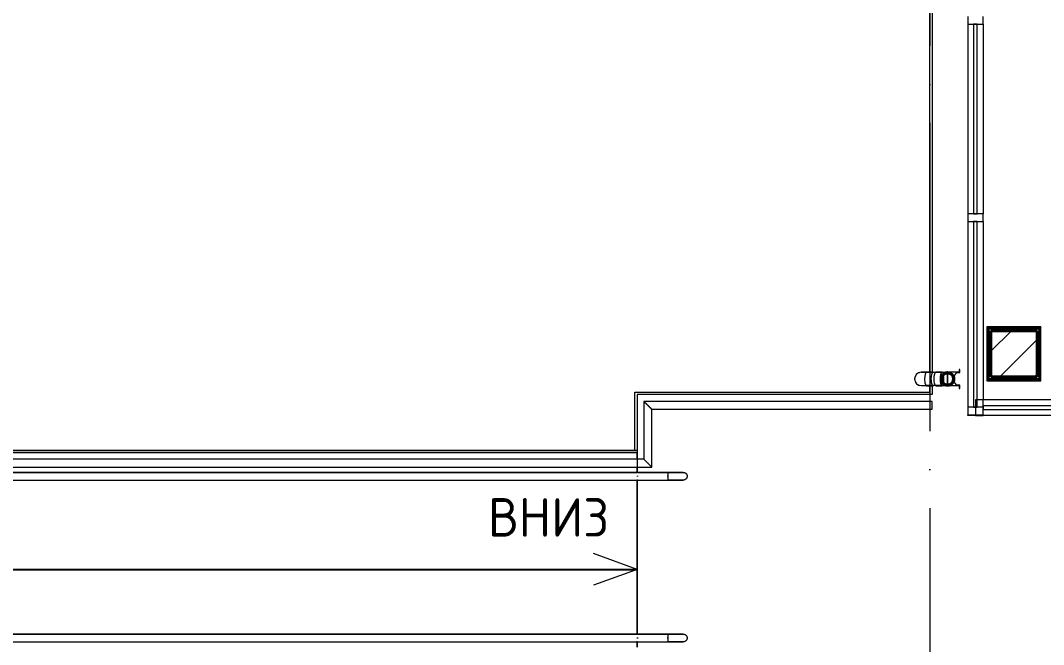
# Model space of a CAD drawing. Header units: millimetres. Extents: x -586848 to 520591, y -385801 to 675781.
# Drawn here: x -41409 to -34771, y 606529 to 610581 of the extents above; entities that cross this region are included whole.
import ezdxf

# ---------------------------------------------------------------- set-up
doc = ezdxf.new("R2010")
doc.units = ezdxf.units.MM
doc.linetypes.add('ADSK_Линия сетки', pattern=[25, 20, -2.5, 0, -2.5])
for name, color, linetype, lineweight in [('Аннотация', 7, 'Continuous', 18), ('Витраж', 7, 'Continuous', 9), ('Лестницы', 252, 'Continuous', 9), ('Несущие колонны', 252, 'Continuous', 18), ('Обобщенные модели', 252, 'Continuous', 18), ('Ограждение', 252, 'Continuous', 9), ('Оси', 252, 'Continuous', 9), ('Пандусы', 7, 'Continuous', 18), ('Панели витража', 252, 'Continuous', 9), ('Стены наружные', 7, 'Continuous', 18)]:
    doc.layers.add(name, color=color, linetype=linetype, lineweight=lineweight)
doc.layers.add('Узлы', color=7, linetype='Continuous')
doc.styles.add('GOST Common', font='', dxfattribs={"width": 0.9, "height": 500})
doc.styles.get('GOST Common').set_extended_font_data('GOST type B')

# ---------------------------------------------------------------- blocks, each defined once
blk = doc.blocks.new('1 этаж')
at = {"layer": 'Несущие колонны', "lineweight": 9, "true_color": 0x636466}
h = blk.add_hatch(dxfattribs=at)
h.set_pattern_fill('FP_12', color=251, angle=180, style=0, pattern_type=2)
h.set_pattern_definition([(45, (-32119.82, 96), (-224.5064, 224.5064), []), (45, (-31895.32, 96), (-224.5064, 224.5064), [396.875, -79.375, 3.353, -76.022])])
h.paths.add_polyline_path([(-34010.8, -24443.7), (-34010.8, -24143.7), (-34310.8, -24143.7), (-34310.8, -24443.7)])
at = {"layer": 'Аннотация', "color": 251, "lineweight": 20, "true_color": 0x636466}
for q in [(-36887.7, -25591.1), (-36887.7, -25796.3)]:
    blk.add_line((-36605.8, -25693.7), q, dxfattribs=at)
at = {"layer": 'Витраж', "color": 251, "lineweight": 18, "true_color": 0x636466, "extrusion": (0, 0, -1)}
for p, q in [((-34460.8, -22104.7), (-34460.8, -22154.7)), ((-34460.8, -22154.7), (-34360.8, -22154.7)), ((-34360.8, -22154.7), (-34360.8, -22104.7)), ((-34360.8, -23384.7), (-34460.8, -23384.7)), ((-34460.8, -23384.7), (-34460.8, -23434.7)), ((-34360.8, -23434.7), (-34360.8, -23384.7)), ((-34460.8, -23434.7), (-34360.8, -23434.7))]:
    blk.add_line(p, q, dxfattribs=at)
at = {"layer": 'Витраж', "color": 251, "true_color": 0x636466}
for p, q in [((-34460.8, -22154.7), (-34460.8, -23384.7)), ((-34360.8, -22154.7), (-34360.8, -23384.7)), ((-34460.8, -23434.7), (-34460.8, -24639.7)), ((-34360.8, -23434.7), (-34360.8, -24593.7)), ((-33830.8, -24593.7), (-34360.8, -24593.7)), ((-33830.8, -24693.7), (-34360.8, -24693.7))]:
    blk.add_line(p, q, dxfattribs=at)
at = {"layer": 'Витраж', "color": 251, "lineweight": 18, "true_color": 0x636466}
for p, q in [((-34360.8, -24593.7), (-34410.8, -24593.7)), ((-34410.8, -24593.7), (-34410.8, -24693.7)), ((-34360.8, -24693.7), (-34360.8, -24593.7)), ((-34360.8, -24639.7), (-34460.8, -24639.7)), ((-34460.8, -24639.7), (-34460.8, -24689.7)), ((-34460.8, -24689.7), (-34360.8, -24689.7)), ((-34360.8, -24689.7), (-34360.8, -24639.7)), ((-34410.8, -24693.7), (-34360.8, -24693.7))]:
    blk.add_line(p, q, dxfattribs=at)
at = {"layer": 'Лестницы', "color": 251, "true_color": 0x636466}
for p, q in [((-34690.8, -20845.7), (-34690.8, -24413.8)), ((-34690.8, -24500.8), (-34690.8, -24558.7)), ((-36605.8, -24558.7), (-36605.8, -24978.7)), ((-34690.8, -24558.7), (-36605.8, -24558.7)), ((-34460.8, -24693.7), (-34460.8, -24689.7)), ((-34410.8, -24693.7), (-34460.8, -24693.7)), ((-36605.8, -25028.7), (-36605.8, -25064.6)), ((-36605.8, -25112.9), (-36605.8, -26114.6)), ((-36605.8, -26162.9), (-36605.8, -26198.7))]:
    blk.add_line(p, q, dxfattribs=at)
at = {"layer": 'Несущие колонны', "color": 251, "lineweight": 40, "true_color": 0x636466}
for p, q in [((-34310.8, -24143.7), (-34310.8, -24443.7)), ((-34010.8, -24143.7), (-34310.8, -24143.7)), ((-34310.8, -24443.7), (-34310.8, -24143.7)), ((-34310.8, -24143.7), (-34010.8, -24143.7)), ((-34010.8, -24443.7), (-34010.8, -24143.7)), ((-34010.8, -24143.7), (-34010.8, -24443.7)), ((-34310.8, -24443.7), (-34010.8, -24443.7)), ((-34010.8, -24443.7), (-34310.8, -24443.7))]:
    blk.add_line(p, q, dxfattribs=at)
at = {"layer": 'Обобщенные модели', "color": 251, "true_color": 0x636466}
for p, q in [((-34727, -24414.7), (-34762.5, -24414.7)), ((-34727.9, -24414), (-34761.1, -24414)), ((-34619.6, -24416.1), (-34733.7, -24416.1)), ((-34686.1, -24413.6), (-34727, -24413.6)), ((-34626.2, -24413.6), (-34667.1, -24413.6)), ((-34596.2, -24414.7), (-34626.2, -24414.7)), ((-34516.3, -24414), (-34590.8, -24414)), ((-34590.8, -24416.1), (-34576.8, -24416.1)), ((-34590.8, -24420.8), (-34590.8, -24493.6)), ((-34590.8, -24493.6), (-34590.8, -24420.8)), ((-34579.1, -24416.4), (-34577.4, -24416.9)), ((-34576.8, -24416.1), (-34576.8, -24418.7)), ((-34543.7, -24431.7), (-34530.7, -24416.1)), ((-34530.7, -24416.1), (-34512.8, -24416.1)), ((-34512.8, -24396.2), (-34516.3, -24396.2)), ((-34516.3, -24396.2), (-34516.3, -24414)), ((-34512.8, -24416.1), (-34512.8, -24396.2)), ((-34556.2, -24435.2), (-34551.4, -24435.2)), ((-34551.4, -24479.2), (-34556.2, -24479.2)), ((-34530.8, -24498.3), (-34543.7, -24482.8)), ((-34762.5, -24499.7), (-34727, -24499.7)), ((-34761.8, -24500.5), (-34727.7, -24500.5)), ((-34733.7, -24498.3), (-34619.6, -24498.3)), ((-34727, -24500.8), (-34686.1, -24500.8)), ((-34667.1, -24500.8), (-34626.2, -24500.8)), ((-34626.2, -24499.7), (-34596.8, -24499.7)), ((-34576.8, -24498.3), (-34590.8, -24498.3)), ((-34590.8, -24500.5), (-34516.3, -24500.5)), ((-34576.8, -24495.8), (-34576.8, -24498.3)), ((-34512.8, -24498.3), (-34530.8, -24498.3)), ((-34516.3, -24500.5), (-34516.3, -24518.2)), ((-34516.3, -24518.2), (-34512.8, -24518.2)), ((-34512.8, -24518.2), (-34512.8, -24498.3))]:
    blk.add_line(p, q, dxfattribs=at)
at = {"layer": 'Обобщенные модели', "color": 251, "true_color": 0x636466, "flags": 128}
for points in [[(-34554.1, -24435.7), (-34553.3, -24437.2), (-34552.5, -24438.7), (-34551.8, -24440.3), (-34551.2, -24441.8), (-34550.6, -24443.4), (-34550.1, -24445), (-34549.6, -24446.7), (-34549.2, -24448.3), (-34548.9, -24450), (-34548.7, -24451.7), (-34548.5, -24453.4), (-34548.4, -24455.1), (-34548.3, -24456.8), (-34548.3, -24458.5), (-34548.4, -24460.2), (-34548.6, -24461.9), (-34548.8, -24463.6), (-34549.1, -24465.2), (-34549.4, -24466.9), (-34549.8, -24468.5), (-34550.3, -24470.2), (-34550.9, -24471.8), (-34551.5, -24473.4), (-34552.2, -24474.9), (-34552.9, -24476.5), (-34553.7, -24478), (-34554.4, -24479.2)], [(-34576.8, -24497.4), (-34578.2, -24497.8), (-34579.8, -24498.3)]]:
    blk.add_lwpolyline(points, dxfattribs=at)
at = {"layer": 'Обобщенные модели', "color": 251, "true_color": 0x636466}
for centre, radius, start, end in [((-34762.5, -24457.2), 43.4, 90, 270), ((-34762.5, -24457.2), 42.5, 120, 138.08017), ((-34762.5, -24457.2), 42.5, 102.82208, 113.75554), ((-34762.5, -24457.2), 43.4, 80.87109, 90), ((-34590.7, -24457.3), 43.3, 90.18652, 269.81348), ((-34590.8, -24457.2), 41.1, 90, 270), ((-34590.8, -24457.2), 36.5, 0, 180), ((-34590.8, -24457.2), 36.4, 90, 270), ((-34590.8, -24457.2), 36.4, 270, 90), ((-34590.8, -24457.2), 42.5, 70.60956, 75), ((-34590.8, -24457.2), 41, 32.45149, 70.03394), ((-34762.5, -24457.2), 42.5, 180, 187.98826), ((-34762.5, -24457.2), 42.5, 165, 166.67517), ((-34762.5, -24457.2), 42.5, 193.32483, 195), ((-34762.5, -24457.2), 42.5, 141.87131, 150), ((-34762.5, -24457.2), 42.5, 210, 226.74498), ((-34590.8, -24457.2), 36.5, 180, 0), ((-34590.8, -24457.2), 41, 289.96606, 327.54851), ((-34590.8, -24457.2), 42.5, 330, 30), ((-34551.4, -24425.2), 10, 270, 320), ((-34551.4, -24425.2), 10, 270, 307.5), ((-34551.4, -24425.2), 10, 270, 307.5), ((-34551.4, -24425.2), 10, 270, 307.5), ((-34551.4, -24489.2), 10, 52.5, 90), ((-34551.4, -24489.2), 10, 52.5, 90), ((-34551.4, -24489.2), 10, 40, 90), ((-34551.4, -24489.2), 10, 52.5, 90), ((-34762.5, -24457.2), 42.5, 234.68206, 240), ((-34762.5, -24457.2), 42.5, 246.24446, 257.17792), ((-34762.5, -24457.2), 43.4, 270, 279.12891), ((-34590.8, -24457.2), 42.5, 285, 289.39044)]:
    blk.add_arc(centre, radius, start, end, dxfattribs=at)
at = {"layer": 'Обобщенные модели', "color": 251, "lineweight": 40, "true_color": 0x636466}
for radius, start, end in [(38.8, 90, 270), (41.1, 90, 149.90842), (41.1, 61.8523, 90), (38.8, 270, 90), (41.1, 301.12105, 58.87895), (41.1, 150, 179.93296), (41.1, 180, 209.93296), (41.1, 210, 238.4908), (41.1, 240, 270), (41.1, 270, 298.1477)]:
    blk.add_arc((-34590.8, -24457.2), radius, start, end, dxfattribs=at)
at = {"layer": 'Обобщенные модели', "color": 251, "true_color": 0x636466}
for centre, major_axis, start_param, end_param in [((-34727, -24457.2), (0, 43.6), 0, 1.570796), ((-34686.1, -24457.2), (0, 43.6), 6.021386, 7.853982), ((-34686.1, -24457.2), (0, 41.1), 0, 1.570796), ((-34667.1, -24457.2), (0, 43.6), 0, 1.570796), ((-34626.2, -24457.2), (0, 43.6), 6.089343, 7.853982), ((-34626.2, -24457.2), (0, 42.5), 0, 3.141593), ((-34727, -24457.2), (0, 43.6), 1.570796, 3.141593), ((-34686.1, -24457.2), (0, 43.6), 1.570796, 3.403392), ((-34686.1, -24457.2), (0, 41.1), 1.570796, 3.141593), ((-34667.1, -24457.2), (0, 43.6), 1.570796, 3.141593), ((-34626.2, -24457.2), (0, 43.6), 1.570796, 3.335435), ((-34626.2, -24457.2), (0, 36.4), 3.986622, 5.438156)]:
    blk.add_ellipse(centre, major_axis=major_axis, ratio=0.309017, start_param=start_param, end_param=end_param, dxfattribs=at)
at = {"layer": 'Ограждение', "color": 251, "true_color": 0x636466}
for p, q in [((-34335.8, -24118.7), (-34335.8, -24468.7)), ((-33985.8, -24118.7), (-34335.8, -24118.7)), ((-34325.8, -24128.7), (-34335.8, -24118.7)), ((-33985.8, -24118.7), (-33995.8, -24128.7)), ((-33985.8, -24468.7), (-33985.8, -24118.7)), ((-34335.8, -24468.7), (-34325.8, -24458.7)), ((-34335.8, -24468.7), (-33985.8, -24468.7)), ((-33985.8, -24468.7), (-33995.8, -24458.7)), ((-36560.8, -24603.7), (-36560.8, -24978.7)), ((-34690.8, -24603.7), (-36560.8, -24603.7)), ((-34690.8, -24653.7), (-34690.8, -24603.7)), ((-36510.8, -25028.7), (-36510.8, -24653.7)), ((-36510.8, -24653.7), (-34690.8, -24653.7)), ((-36605.8, -24978.7), (-42443.8, -24978.7)), ((-36560.8, -24978.7), (-36605.8, -24978.7)), ((-36605.8, -24978.7), (-36605.8, -25028.7)), ((-42603.8, -25063.7), (-36607.8, -25063.7)), ((-42443.8, -25028.7), (-36605.8, -25028.7)), ((-36605.8, -25063.7), (-42443.8, -25063.7)), ((-36603.8, -25063.7), (-36607.8, -25063.7)), ((-36605.8, -25028.7), (-36510.8, -25028.7)), ((-36603.8, -25063.7), (-36605.8, -25063.7)), ((-36405.8, -25063.7), (-36603.8, -25063.7)), ((-36603.8, -25063.7), (-36405.8, -25063.7)), ((-36603.8, -25091.1), (-36603.8, -25086.4)), ((-36603.8, -25086.4), (-36603.8, -25091.1)), ((-36405.8, -25063.7), (-36405.8, -25113.7)), ((-36405.8, -25091.1), (-36405.8, -25086.4)), ((-36405.8, -25086.4), (-36405.8, -25088.7)), ((-42603.8, -25113.7), (-36607.8, -25113.7)), ((-42443.8, -25113.7), (-36605.8, -25113.7)), ((-36603.8, -25113.7), (-36607.8, -25113.7)), ((-36605.8, -25113.7), (-36603.8, -25113.7)), ((-36605.8, -25113.7), (-36603.8, -25113.7)), ((-36603.8, -25113.7), (-36605.8, -25113.7)), ((-36603.8, -25113.7), (-36405.8, -25113.7)), ((-36603.8, -25113.7), (-36405.8, -25113.7)), ((-36405.8, -25088.7), (-36405.8, -25091.1)), ((-42603.8, -26113.7), (-36607.8, -26113.7)), ((-36605.8, -26113.7), (-42601.8, -26113.7)), ((-36603.8, -26113.7), (-36607.8, -26113.7)), ((-36603.8, -26113.7), (-36605.8, -26113.7)), ((-36405.8, -26113.7), (-36603.8, -26113.7)), ((-36603.8, -26113.7), (-36405.8, -26113.7)), ((-36603.8, -26141.1), (-36603.8, -26136.4)), ((-36603.8, -26136.4), (-36603.8, -26141.1)), ((-36405.8, -26113.7), (-36405.8, -26163.7)), ((-36405.8, -26141.1), (-36405.8, -26136.4)), ((-36405.8, -26136.4), (-36405.8, -26138.7)), ((-36405.8, -26138.7), (-36405.8, -26141.1)), ((-42603.8, -26163.7), (-36607.8, -26163.7)), ((-42601.8, -26163.7), (-36605.8, -26163.7)), ((-36603.8, -26163.7), (-36607.8, -26163.7)), ((-36605.8, -26163.7), (-36603.8, -26163.7)), ((-36603.8, -26163.7), (-36605.8, -26163.7)), ((-36605.8, -26163.7), (-36603.8, -26163.7)), ((-36603.8, -26163.7), (-36405.8, -26163.7)), ((-36603.8, -26163.7), (-36405.8, -26163.7))]:
    blk.add_line(p, q, dxfattribs=at)
at = {"layer": 'Ограждение', "color": 251, "true_color": 0x636466, "flags": 128}
for points in [[(-36605.8, -24982.1), (-36605.8, -24986.1), (-36605.8, -24991.2), (-36605.8, -24997.3), (-36605.8, -25003.7), (-36605.8, -25010.2), (-36605.8, -25016.2), (-36605.8, -25021.4), (-36605.8, -25025.4)], [(-36603.8, -25063.7), (-36604.8, -25063.7), (-36605.8, -25063.7)], [(-36603.8, -25063.7), (-36604.8, -25063.7), (-36605.8, -25063.7)], [(-36405.8, -25063.7), (-36401.8, -25063.7), (-36397.8, -25063.7), (-36393.8, -25063.7), (-36389.9, -25063.7), (-36385.9, -25063.7), (-36382, -25063.7), (-36378.2, -25063.7), (-36374.3, -25063.7), (-36370.6, -25063.7), (-36366.9, -25063.7), (-36363.2, -25063.7), (-36359.6, -25063.7), (-36356.1, -25063.7), (-36352.7, -25063.7), (-36349.3, -25063.7), (-36346.1, -25063.7), (-36342.9, -25063.7), (-36339.9, -25063.7), (-36336.9, -25063.7), (-36334.1, -25063.7), (-36331.3, -25063.7), (-36328.7, -25063.7), (-36326.2, -25063.7), (-36323.9, -25063.7), (-36321.7, -25063.7), (-36319.6, -25063.7), (-36317.6, -25063.7), (-36315.8, -25063.7), (-36314.1, -25063.7), (-36312.6, -25063.7), (-36311.2, -25063.7), (-36310, -25063.7), (-36308.9, -25063.7), (-36308, -25063.7), (-36307.3, -25063.7), (-36306.7, -25063.7), (-36306.2, -25063.7), (-36305.9, -25063.7), (-36305.8, -25063.7), (-36305.8, -25063.7)], [(-36305.8, -25063.7), (-36305.9, -25063.7), (-36306.1, -25063.7), (-36306.5, -25063.7), (-36307.1, -25063.7), (-36307.8, -25063.7), (-36308.7, -25063.7), (-36309.7, -25063.7), (-36310.9, -25063.7), (-36312.2, -25063.7), (-36313.7, -25063.7), (-36315.3, -25063.7), (-36317.1, -25063.7), (-36319, -25063.7), (-36321.1, -25063.7), (-36323.3, -25063.7), (-36325.6, -25063.7), (-36328, -25063.7), (-36330.6, -25063.7), (-36333.3, -25063.7), (-36336.1, -25063.7), (-36339.1, -25063.7), (-36342.1, -25063.7), (-36345.2, -25063.7), (-36348.4, -25063.7), (-36351.8, -25063.7), (-36355.2, -25063.7), (-36358.7, -25063.7), (-36362.2, -25063.7), (-36365.9, -25063.7), (-36369.6, -25063.7), (-36373.3, -25063.7), (-36377.1, -25063.7), (-36381, -25063.7), (-36384.9, -25063.7), (-36388.8, -25063.7), (-36392.8, -25063.7), (-36396.7, -25063.7), (-36400.7, -25063.7), (-36404.7, -25063.7), (-36405.8, -25063.7)], [(-36305.8, -25063.7), (-36304.8, -25063.8), (-36303.8, -25063.8), (-36302.8, -25063.9), (-36301.8, -25064.1), (-36300.8, -25064.2), (-36299.9, -25064.4), (-36298.9, -25064.7), (-36297.9, -25065), (-36297, -25065.3), (-36296.1, -25065.7), (-36295.1, -25066.1), (-36294.3, -25066.6), (-36293.4, -25067), (-36292.5, -25067.5), (-36291.7, -25068.1), (-36290.9, -25068.7), (-36290.1, -25069.3), (-36289.3, -25069.9), (-36288.6, -25070.6), (-36287.9, -25071.3), (-36287.2, -25072), (-36286.5, -25072.8), (-36285.9, -25073.6), (-36285.3, -25074.4), (-36284.8, -25075.2), (-36284.2, -25076.1), (-36283.7, -25076.9), (-36283.3, -25077.8), (-36282.9, -25078.7), (-36282.5, -25079.7), (-36282.2, -25080.6), (-36281.8, -25081.6), (-36281.6, -25082.5), (-36281.4, -25083.5), (-36281.2, -25084.5), (-36281, -25085.5), (-36280.9, -25086.5), (-36280.8, -25087.5), (-36280.8, -25088.5), (-36280.8, -25088.7)], [(-36605.8, -25113.7), (-36604.8, -25113.7), (-36603.8, -25113.7)], [(-36605.8, -25113.7), (-36604.8, -25113.7), (-36603.8, -25113.7)], [(-36405.8, -25113.7), (-36401.8, -25113.7), (-36397.8, -25113.7), (-36393.8, -25113.7), (-36389.9, -25113.7), (-36385.9, -25113.7), (-36382, -25113.7), (-36378.2, -25113.7), (-36374.3, -25113.7), (-36370.6, -25113.7), (-36366.9, -25113.7), (-36363.2, -25113.7), (-36359.6, -25113.7), (-36356.1, -25113.7), (-36352.7, -25113.7), (-36349.3, -25113.7), (-36346.1, -25113.7), (-36342.9, -25113.7), (-36339.9, -25113.7), (-36336.9, -25113.7), (-36334.1, -25113.7), (-36331.3, -25113.7), (-36328.7, -25113.7), (-36326.2, -25113.7), (-36323.9, -25113.7), (-36321.7, -25113.7), (-36319.6, -25113.7), (-36317.6, -25113.7), (-36315.8, -25113.7), (-36314.1, -25113.7), (-36312.6, -25113.7), (-36311.2, -25113.7), (-36310, -25113.7), (-36308.9, -25113.7), (-36308, -25113.7), (-36307.3, -25113.7), (-36306.7, -25113.7), (-36306.2, -25113.7), (-36305.9, -25113.7), (-36305.8, -25113.7), (-36305.8, -25113.7)], [(-36305.8, -25113.7), (-36305.9, -25113.7), (-36306.1, -25113.7), (-36306.5, -25113.7), (-36307.1, -25113.7), (-36307.8, -25113.7), (-36308.7, -25113.7), (-36309.7, -25113.7), (-36310.9, -25113.7), (-36312.2, -25113.7), (-36313.7, -25113.7), (-36315.3, -25113.7), (-36317.1, -25113.7), (-36319, -25113.7), (-36321.1, -25113.7), (-36323.3, -25113.7), (-36325.6, -25113.7), (-36328, -25113.7), (-36330.6, -25113.7), (-36333.3, -25113.7), (-36336.1, -25113.7), (-36339.1, -25113.7), (-36342.1, -25113.7), (-36345.2, -25113.7), (-36348.4, -25113.7), (-36351.8, -25113.7), (-36355.2, -25113.7), (-36358.7, -25113.7), (-36362.2, -25113.7), (-36365.9, -25113.7), (-36369.6, -25113.7), (-36373.3, -25113.7), (-36377.1, -25113.7), (-36381, -25113.7), (-36384.9, -25113.7), (-36388.8, -25113.7), (-36392.8, -25113.7), (-36396.7, -25113.7), (-36400.7, -25113.7), (-36404.7, -25113.7), (-36405.8, -25113.7)], [(-36280.8, -25088.7), (-36280.8, -25089.7), (-36280.9, -25090.7), (-36281, -25091.7), (-36281.1, -25092.7), (-36281.3, -25093.7), (-36281.5, -25094.7), (-36281.8, -25095.6), (-36282.1, -25096.6), (-36282.4, -25097.5), (-36282.8, -25098.5), (-36283.2, -25099.4), (-36283.6, -25100.3), (-36284.1, -25101.2), (-36284.6, -25102), (-36285.2, -25102.8), (-36285.7, -25103.7), (-36286.4, -25104.5), (-36287, -25105.2), (-36287.7, -25106), (-36288.4, -25106.7), (-36289.1, -25107.3), (-36289.9, -25108), (-36290.7, -25108.6), (-36291.5, -25109.2), (-36292.3, -25109.8), (-36293.1, -25110.3), (-36294, -25110.8), (-36294.9, -25111.2), (-36295.8, -25111.7), (-36296.7, -25112), (-36297.7, -25112.4), (-36298.6, -25112.7), (-36299.6, -25112.9), (-36300.6, -25113.2), (-36301.5, -25113.4), (-36302.5, -25113.5), (-36303.5, -25113.6), (-36304.5, -25113.7), (-36305.5, -25113.7), (-36305.8, -25113.7)], [(-36603.8, -26113.7), (-36604.8, -26113.7), (-36605.8, -26113.7)], [(-36603.8, -26113.7), (-36604.8, -26113.7), (-36605.8, -26113.7)], [(-36405.8, -26113.7), (-36401.8, -26113.7), (-36397.8, -26113.7), (-36393.8, -26113.7), (-36389.9, -26113.7), (-36385.9, -26113.7), (-36382, -26113.7), (-36378.2, -26113.7), (-36374.3, -26113.7), (-36370.6, -26113.7), (-36366.9, -26113.7), (-36363.2, -26113.7), (-36359.6, -26113.7), (-36356.1, -26113.7), (-36352.7, -26113.7), (-36349.3, -26113.7), (-36346.1, -26113.7), (-36342.9, -26113.7), (-36339.9, -26113.7), (-36336.9, -26113.7), (-36334.1, -26113.7), (-36331.3, -26113.7), (-36328.7, -26113.7), (-36326.2, -26113.7), (-36323.9, -26113.7), (-36321.7, -26113.7), (-36319.6, -26113.7), (-36317.6, -26113.7), (-36315.8, -26113.7), (-36314.1, -26113.7), (-36312.6, -26113.7), (-36311.2, -26113.7), (-36310, -26113.7), (-36308.9, -26113.7), (-36308, -26113.7), (-36307.3, -26113.7), (-36306.7, -26113.7), (-36306.2, -26113.7), (-36305.9, -26113.7), (-36305.8, -26113.7), (-36305.8, -26113.7)], [(-36305.8, -26113.7), (-36305.9, -26113.7), (-36306.1, -26113.7), (-36306.5, -26113.7), (-36307.1, -26113.7), (-36307.8, -26113.7), (-36308.7, -26113.7), (-36309.7, -26113.7), (-36310.9, -26113.7), (-36312.2, -26113.7), (-36313.7, -26113.7), (-36315.3, -26113.7), (-36317.1, -26113.7), (-36319, -26113.7), (-36321.1, -26113.7), (-36323.3, -26113.7), (-36325.6, -26113.7), (-36328, -26113.7), (-36330.6, -26113.7), (-36333.3, -26113.7), (-36336.1, -26113.7), (-36339.1, -26113.7), (-36342.1, -26113.7), (-36345.2, -26113.7), (-36348.4, -26113.7), (-36351.8, -26113.7), (-36355.2, -26113.7), (-36358.7, -26113.7), (-36362.2, -26113.7), (-36365.9, -26113.7), (-36369.6, -26113.7), (-36373.3, -26113.7), (-36377.1, -26113.7), (-36381, -26113.7), (-36384.9, -26113.7), (-36388.8, -26113.7), (-36392.8, -26113.7), (-36396.7, -26113.7), (-36400.7, -26113.7), (-36404.7, -26113.7), (-36405.8, -26113.7)], [(-36305.8, -26113.7), (-36304.8, -26113.8), (-36303.8, -26113.8), (-36302.8, -26113.9), (-36301.8, -26114.1), (-36300.8, -26114.2), (-36299.9, -26114.4), (-36298.9, -26114.7), (-36297.9, -26115), (-36297, -26115.3), (-36296.1, -26115.7), (-36295.1, -26116.1), (-36294.3, -26116.6), (-36293.4, -26117), (-36292.5, -26117.5), (-36291.7, -26118.1), (-36290.9, -26118.7), (-36290.1, -26119.3), (-36289.3, -26119.9), (-36288.6, -26120.6), (-36287.9, -26121.3), (-36287.2, -26122), (-36286.5, -26122.8), (-36285.9, -26123.6), (-36285.3, -26124.4), (-36284.8, -26125.2), (-36284.2, -26126.1), (-36283.7, -26126.9), (-36283.3, -26127.8), (-36282.9, -26128.7), (-36282.5, -26129.7), (-36282.2, -26130.6), (-36281.8, -26131.6), (-36281.6, -26132.5), (-36281.4, -26133.5), (-36281.2, -26134.5), (-36281, -26135.5), (-36280.9, -26136.5), (-36280.8, -26137.5), (-36280.8, -26138.5), (-36280.8, -26138.7)], [(-36280.8, -26138.7), (-36280.8, -26139.7), (-36280.9, -26140.7), (-36281, -26141.7), (-36281.1, -26142.7), (-36281.3, -26143.7), (-36281.5, -26144.7), (-36281.8, -26145.6), (-36282.1, -26146.6), (-36282.4, -26147.5), (-36282.8, -26148.5), (-36283.2, -26149.4), (-36283.6, -26150.3), (-36284.1, -26151.2), (-36284.6, -26152), (-36285.2, -26152.8), (-36285.7, -26153.7), (-36286.4, -26154.5), (-36287, -26155.2), (-36287.7, -26156), (-36288.4, -26156.7), (-36289.1, -26157.3), (-36289.9, -26158), (-36290.7, -26158.6), (-36291.5, -26159.2), (-36292.3, -26159.8), (-36293.1, -26160.3), (-36294, -26160.8), (-36294.9, -26161.2), (-36295.8, -26161.7), (-36296.7, -26162), (-36297.7, -26162.4), (-36298.6, -26162.7), (-36299.6, -26162.9), (-36300.6, -26163.2), (-36301.5, -26163.4), (-36302.5, -26163.5), (-36303.5, -26163.6), (-36304.5, -26163.7), (-36305.5, -26163.7), (-36305.8, -26163.7)], [(-36605.8, -26163.7), (-36604.8, -26163.7), (-36603.8, -26163.7)], [(-36605.8, -26163.7), (-36604.8, -26163.7), (-36603.8, -26163.7)], [(-36405.8, -26163.7), (-36401.8, -26163.7), (-36397.8, -26163.7), (-36393.8, -26163.7), (-36389.9, -26163.7), (-36385.9, -26163.7), (-36382, -26163.7), (-36378.2, -26163.7), (-36374.3, -26163.7), (-36370.6, -26163.7), (-36366.9, -26163.7), (-36363.2, -26163.7), (-36359.6, -26163.7), (-36356.1, -26163.7), (-36352.7, -26163.7), (-36349.3, -26163.7), (-36346.1, -26163.7), (-36342.9, -26163.7), (-36339.9, -26163.7), (-36336.9, -26163.7), (-36334.1, -26163.7), (-36331.3, -26163.7), (-36328.7, -26163.7), (-36326.2, -26163.7), (-36323.9, -26163.7), (-36321.7, -26163.7), (-36319.6, -26163.7), (-36317.6, -26163.7), (-36315.8, -26163.7), (-36314.1, -26163.7), (-36312.6, -26163.7), (-36311.2, -26163.7), (-36310, -26163.7), (-36308.9, -26163.7), (-36308, -26163.7), (-36307.3, -26163.7), (-36306.7, -26163.7), (-36306.2, -26163.7), (-36305.9, -26163.7), (-36305.8, -26163.7), (-36305.8, -26163.7)], [(-36305.8, -26163.7), (-36305.9, -26163.7), (-36306.1, -26163.7), (-36306.5, -26163.7), (-36307.1, -26163.7), (-36307.8, -26163.7), (-36308.7, -26163.7), (-36309.7, -26163.7), (-36310.9, -26163.7), (-36312.2, -26163.7), (-36313.7, -26163.7), (-36315.3, -26163.7), (-36317.1, -26163.7), (-36319, -26163.7), (-36321.1, -26163.7), (-36323.3, -26163.7), (-36325.6, -26163.7), (-36328, -26163.7), (-36330.6, -26163.7), (-36333.3, -26163.7), (-36336.1, -26163.7), (-36339.1, -26163.7), (-36342.1, -26163.7), (-36345.2, -26163.7), (-36348.4, -26163.7), (-36351.8, -26163.7), (-36355.2, -26163.7), (-36358.7, -26163.7), (-36362.2, -26163.7), (-36365.9, -26163.7), (-36369.6, -26163.7), (-36373.3, -26163.7), (-36377.1, -26163.7), (-36381, -26163.7), (-36384.9, -26163.7), (-36388.8, -26163.7), (-36392.8, -26163.7), (-36396.7, -26163.7), (-36400.7, -26163.7), (-36404.7, -26163.7), (-36405.8, -26163.7)]]:
    blk.add_lwpolyline(points, dxfattribs=at)
at = {"layer": 'Ограждение', "color": 251, "true_color": 0x636466}
for points in [[(-36510.8, -24653.7), (-36510.8, -24653.7), (-36511.2, -24653.3), (-36512.6, -24651.9), (-36514.1, -24650.4), (-36515.6, -24648.9), (-36517, -24647.5), (-36518.5, -24646.1), (-36520.5, -24644), (-36522.8, -24641.7), (-36524.7, -24639.8), (-36526.2, -24638.3), (-36527.8, -24636.8), (-36529.3, -24635.2), (-36530.9, -24633.6), (-36532.5, -24632), (-36534.2, -24630.4), (-36535.8, -24628.7), (-36537.4, -24627.1), (-36539.1, -24625.5), (-36540.7, -24623.8), (-36542.3, -24622.3), (-36543.8, -24620.7), (-36545.4, -24619.2), (-36546.9, -24617.7), (-36548.3, -24616.2), (-36549.7, -24614.8), (-36551.5, -24613.1), (-36553.1, -24611.4), (-36554.6, -24609.9), (-36556, -24608.5), (-36557.5, -24607), (-36559, -24605.6), (-36560.4, -24604.2), (-36560.8, -24603.7), (-36560.8, -24603.7)], [(-36510.8, -25028.7), (-36510.8, -25028.7), (-36511.2, -25028.3), (-36512.6, -25026.9), (-36514.1, -25025.4), (-36515.6, -25023.9), (-36517, -25022.5), (-36518.5, -25021), (-36520.5, -25019), (-36522.8, -25016.7), (-36524.7, -25014.8), (-36526.2, -25013.3), (-36527.8, -25011.8), (-36529.3, -25010.2), (-36530.9, -25008.6), (-36532.5, -25007), (-36534.2, -25005.4), (-36535.8, -25003.7), (-36537.4, -25002.1), (-36539.1, -25000.5), (-36540.7, -24998.9), (-36542.3, -24997.3), (-36543.8, -24995.7), (-36545.4, -24994.2), (-36546.9, -24992.7), (-36548.3, -24991.2), (-36549.7, -24989.8), (-36551.5, -24988.1), (-36553.1, -24986.4), (-36554.6, -24984.9), (-36556, -24983.5), (-36557.5, -24982), (-36559, -24980.6), (-36560.4, -24979.2), (-36560.8, -24978.7), (-36560.8, -24978.7)]]:
    blk.add_open_spline(points, degree=3, knots=[0, 0, 0, 0, 0.083333, 0.125, 0.166667, 0.208333, 0.229167, 0.25, 0.291667, 0.333333, 0.354167, 0.375, 0.395833, 0.416667, 0.4375, 0.458333, 0.479167, 0.5, 0.520833, 0.541667, 0.5625, 0.583333, 0.604167, 0.625, 0.645833, 0.666667, 0.6875, 0.708333, 0.75, 0.770833, 0.791667, 0.833333, 0.875, 0.916667, 1, 1, 1, 1], dxfattribs=at)
at = {"layer": 'Оси', "color": 251, "linetype": 'ADSK_Линия сетки', "ltscale": 100, "true_color": 0x636466}
blk.add_line((-34705.8, 32206.9), (-34705.8, -33769.9), dxfattribs=at)
at = {"layer": 'Пандусы', "color": 251, "true_color": 0x636466}
for p, q in [((-42605.8, -24933.7), (-36605.8, -24933.7)), ((-36605.8, -24978.7), (-36605.8, -24933.7)), ((-36605.8, -25064.6), (-36605.8, -25028.7)), ((-36605.8, -26114.6), (-36605.8, -25112.9)), ((-36605.8, -26198.7), (-36605.8, -26162.9))]:
    blk.add_line(p, q, dxfattribs=at)
at = {"layer": 'Панели витража', "color": 251, "lineweight": 18, "true_color": 0x636466}
for p, q in [((-34398.3, -22154.7), (-34423.3, -22154.7)), ((-34423.3, -22154.7), (-34423.3, -23384.7)), ((-34398.3, -23384.7), (-34398.3, -22154.7)), ((-34423.3, -23384.7), (-34398.3, -23384.7)), ((-34398.3, -23434.7), (-34423.3, -23434.7)), ((-34423.3, -23434.7), (-34423.3, -24639.7)), ((-34398.3, -24639.7), (-34398.3, -23434.7)), ((-34423.3, -24639.7), (-34398.3, -24639.7)), ((-33830.8, -24631.2), (-34360.8, -24631.2)), ((-34360.8, -24631.2), (-34360.8, -24656.2)), ((-34360.8, -24656.2), (-33830.8, -24656.2))]:
    blk.add_line(p, q, dxfattribs=at)
at = {"layer": 'Стены наружные', "color": 251, "true_color": 0x636466}
for p, q in [((-34705.8, -24413.6), (-34705.8, -20845.7)), ((-34690.8, -20860.7), (-34690.8, -24413.8)), ((-36620.8, -24918.7), (-36620.8, -24543.7)), ((-36620.8, -24543.7), (-34705.8, -24543.7)), ((-34705.8, -24543.7), (-34705.8, -24500.8)), ((-34690.8, -24500.8), (-34690.8, -24558.7)), ((-36605.8, -24558.7), (-36605.8, -24918.7)), ((-34690.8, -24558.7), (-36605.8, -24558.7)), ((-44480.8, -24918.7), (-36605.8, -24918.7)), ((-36605.8, -24933.7), (-42563.2, -24933.7))]:
    blk.add_line(p, q, dxfattribs=at)
at = {"layer": 'Стены наружные', "color": 251, "lineweight": 30, "true_color": 0x636466}
for p, q in [((-33995.8, -24128.7), (-34325.8, -24128.7)), ((-34325.8, -24128.7), (-34325.8, -24458.7)), ((-33995.8, -24458.7), (-33995.8, -24128.7)), ((-34325.8, -24458.7), (-33995.8, -24458.7))]:
    blk.add_line(p, q, dxfattribs=at)
at = {"layer": 'Стены наружные', "color": 251, "linetype": 'Continuous', "lineweight": 9, "true_color": 0x636466}
for p, q in [((-34325.8, -24171.7), (-34310.8, -24156.7)), ((-34297.8, -24143.7), (-34282.8, -24128.7)), ((-34010.8, -24281), (-33995.8, -24266)), ((-34188.6, -24458.7), (-34173.6, -24443.7))]:
    blk.add_line(p, q, dxfattribs=at)
at = {"layer": 'Узлы', "color": 251, "true_color": 0x636466}
blk.add_line((-42605.8, -25693.7), (-36605.8, -25693.7), dxfattribs=at)
at = {"layer": 'Пандусы', "color": 251, "true_color": 0x636466, "style": 'GOST Common'}
blk.add_text('ВНИЗ', height=250, dxfattribs=at).set_placement((-37573.4, -25480.4))

msp = doc.modelspace()

# ---------------------------------------------------------------- block references
msp.add_blockref('1 этаж', (-802.7, 632710.4))

doc.saveas('drawing.dxf')
